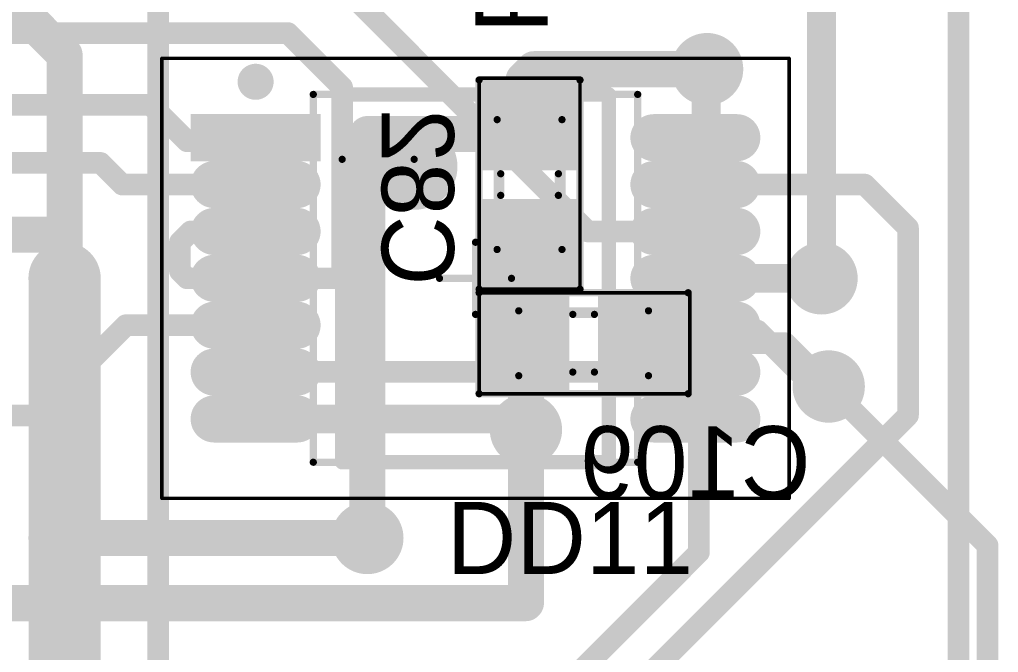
# Model space of a CAD drawing. Header units: millimetres. Extents: x 29 to 180, y 30 to 200.
# Drawn here: x 142.38 to 155.95, y 176.31 to 185.09 of the extents above; entities that cross this region are included whole.
import ezdxf

# ---------------------------------------------------------------- set-up
doc = ezdxf.new("R2010")
doc.units = ezdxf.units.MM
for name, color, linetype in [('BottomLayer', 5, 'Continuous'), ('BottomOverlay', 54, 'Continuous'), ('BottomPaste', 16, 'Continuous'), ('BottomSolder', 6, 'Continuous'), ('Mechanical13', 56, 'Continuous'), ('Mechanical15', 56, 'Continuous'), ('MultiLayer', 9, 'Continuous'), ('TopLayer', 1, 'Continuous'), ('TopOverlay', 2, 'Continuous'), ('TopPaste', 8, 'Continuous'), ('TopSolder', 216, 'Continuous'), ('ViaHoleLayer', 16, 'Continuous')]:
    doc.layers.add(name, color=color, linetype=linetype)

# ---------------------------------------------------------------- blocks, each defined once
blk = doc.blocks.new('SMD_C_0603_B_507')
at = {"layer": 'BottomLayer'}
for points in [[(-1.29999994, 0.5499989), (-1.29999994, -0.5499989), (-0.30000194, 0.5499989), (-0.30000194, -0.5499989)], [(0.2999994, 0.5499989), (0.2999994, -0.5499989), (1.2999974, 0.5499989), (1.2999974, -0.5499989)]]:
    blk.add_solid(points, dxfattribs=at)
at = {"layer": 'BottomOverlay', "const_width": 0.0999998}
for points in [[(-1.44999964, -0.7000011399999999), (-1.44999964, 0.7000011399999999)], [(1.44999964, 0.7000011399999999), (-1.44999964, 0.7000011399999999)], [(1.44999964, -0.7000011399999999), (1.44999964, 0.7000011399999999)], [(0.1499997, 0.40000174), (-0.1499997, 0.40000174)], [(0.1499997, -0.3999992), (-0.1499997, -0.3999992)], [(1.44999964, -0.7000011399999999), (-1.44999964, -0.7000011399999999)]]:
    blk.add_lwpolyline(points, dxfattribs=at)
at = {"layer": 'BottomOverlay', "const_width": 0.0499999}
for points in [[(-1.47499832, 0.7000011399999999, 1), (-1.42500096, 0.7000011399999999, 1)], [(-1.47499832, 0.7000011399999999, 1), (-1.42500096, 0.7000011399999999, 1)], [(1.42500096, 0.7000011399999999, 1), (1.47499832, 0.7000011399999999, 1)], [(1.42500096, 0.7000011399999999, 1), (1.47499832, 0.7000011399999999, 1)], [(-0.17499838, 0.40000174, 1), (-0.12500102, 0.40000174, 1)], [(0.12500102, 0.40000174, 1), (0.17499838, 0.40000174, 1)], [(-0.17499838, -0.3999992, 1), (-0.12500102, -0.3999992, 1)], [(0.12500102, -0.3999992, 1), (0.17499838, -0.3999992, 1)], [(-1.47499832, -0.7000011399999999, 1), (-1.42500096, -0.7000011399999999, 1)], [(-1.47499832, -0.7000011399999999, 1), (-1.42500096, -0.7000011399999999, 1)], [(1.42500096, -0.7000011399999999, 1), (1.47499832, -0.7000011399999999, 1)], [(1.42500096, -0.7000011399999999, 1), (1.47499832, -0.7000011399999999, 1)]]:
    blk.add_lwpolyline(points, format="xyb", close=True, dxfattribs=at)
at = {"layer": 'BottomPaste'}
for points in [[(-1.29999994, 0.5499989), (-1.29999994, -0.5499989), (-0.30000194, 0.5499989), (-0.30000194, -0.5499989)], [(0.2999994, 0.5499989), (0.2999994, -0.5499989), (1.2999974, 0.5499989), (1.2999974, -0.5499989)]]:
    blk.add_solid(points, dxfattribs=at)
at = {"layer": 'BottomSolder'}
for points in [[(-1.40159994, 0.6515989), (-1.40159994, -0.6515989), (-0.19840194, 0.6515989), (-0.19840194, -0.6515989)], [(0.1983994, 0.6515989), (0.1983994, -0.6515989), (1.4015974, 0.6515989), (1.4015974, -0.6515989)]]:
    blk.add_solid(points, dxfattribs=at)
at = {"layer": 'Mechanical13', "const_width": 0.0999998}
for points in [[(-0.90000074, -0.4499991), (-0.90000074, 0.45000164)], [(0.8999982, 0.45000164), (-0.90000074, 0.45000164)], [(0.8999982, -0.4499991), (0.8999982, 0.45000164)], [(0.8999982, -0.4499991), (-0.90000074, -0.4499991)]]:
    blk.add_lwpolyline(points, dxfattribs=at)
at = {"layer": 'Mechanical13', "const_width": 0.0499999}
for points in [[(-0.9249994199999999, 0.45000164, 1), (-0.8750020599999999, 0.45000164, 1)], [(-0.9249994199999999, 0.45000164, 1), (-0.8750020599999999, 0.45000164, 1)], [(0.8749995199999999, 0.45000164, 1), (0.9249968799999999, 0.45000164, 1)], [(0.8749995199999999, 0.45000164, 1), (0.9249968799999999, 0.45000164, 1)], [(-0.9249994199999999, -0.4499991, 1), (-0.8750020599999999, -0.4499991, 1)], [(-0.9249994199999999, -0.4499991, 1), (-0.8750020599999999, -0.4499991, 1)], [(0.8749995199999999, -0.4499991, 1), (0.9249968799999999, -0.4499991, 1)], [(0.8749995199999999, -0.4499991, 1), (0.9249968799999999, -0.4499991, 1)]]:
    blk.add_lwpolyline(points, format="xyb", close=True, dxfattribs=at)
at = {"layer": 'Mechanical15', "const_width": 0.0499999}
for points in [[(-1.47500086, -0.7000011399999999), (-1.47500086, 0.7000011399999999)], [(1.44999964, 0.7000011399999999), (-1.47500086, 0.7000011399999999)], [(1.44999964, -0.7000011399999999), (1.44999964, 0.7000011399999999)], [(1.44999964, -0.7000011399999999), (-1.47500086, -0.7000011399999999)]]:
    blk.add_lwpolyline(points, dxfattribs=at)
at = {"layer": 'Mechanical15', "const_width": 0.02499868}
for points in [[(-1.4875002, 0.7000011399999999, 1), (-1.46250152, 0.7000011399999999, 1)], [(-1.4875002, 0.7000011399999999, 1), (-1.46250152, 0.7000011399999999, 1)], [(1.4375003, 0.7000011399999999, 1), (1.46249898, 0.7000011399999999, 1)], [(1.4375003, 0.7000011399999999, 1), (1.46249898, 0.7000011399999999, 1)], [(-1.4875002, -0.7000011399999999, 1), (-1.46250152, -0.7000011399999999, 1)], [(-1.4875002, -0.7000011399999999, 1), (-1.46250152, -0.7000011399999999, 1)], [(1.4375003, -0.7000011399999999, 1), (1.46249898, -0.7000011399999999, 1)], [(1.4375003, -0.7000011399999999, 1), (1.46249898, -0.7000011399999999, 1)]]:
    blk.add_lwpolyline(points, format="xyb", close=True, dxfattribs=at)
blk = doc.blocks.new('TSSOP14_508')
at = {"layer": 'Mechanical13', "const_width": 0.0999998}
for points in [[(-2.24999804, 2.54999998), (2.25000058, 2.54999998)], [(-2.24999804, -2.54999998), (-2.24999804, 2.54999998)], [(2.25000058, -2.54999998), (2.25000058, 2.54999998)], [(-2.24999804, -2.54999998), (2.25000058, -2.54999998)]]:
    blk.add_lwpolyline(points, dxfattribs=at)
at = {"layer": 'Mechanical13'}
for points, const_width in [([(-2.27499672, 2.54999998, 1), (-2.22499936, 2.54999998, 1)], 0.0499999), ([(-2.27499672, 2.54999998, 1), (-2.22499936, 2.54999998, 1)], 0.0499999), ([(2.2250019, 2.54999998, 1), (2.27499926, 2.54999998, 1)], 0.0499999), ([(2.2250019, 2.54999998, 1), (2.27499926, 2.54999998, 1)], 0.0499999), ([(-0.85000084, 1.65000178, 1), (-1.84999884, 1.65000178, 1)], 0.0999998), ([(-1.87499752, 1.65000178, 1), (-1.82500016, 1.65000178, 1)], 0.0499999), ([(-0.8749995199999999, 1.65000178, 1), (-0.8250021599999999, 1.65000178, 1)], 0.0499999), ([(-2.27499672, -2.54999998, 1), (-2.22499936, -2.54999998, 1)], 0.0499999), ([(-2.27499672, -2.54999998, 1), (-2.22499936, -2.54999998, 1)], 0.0499999), ([(2.2250019, -2.54999998, 1), (2.27499926, -2.54999998, 1)], 0.0499999), ([(2.2250019, -2.54999998, 1), (2.27499926, -2.54999998, 1)], 0.0499999)]:
    blk.add_lwpolyline(points, format="xyb", close=True, dxfattribs=dict(at, const_width=const_width))
at = {"layer": 'Mechanical15'}
for points, const_width in [([(-4.34999892, 3.05000152), (4.35000146, 3.05000152)], 0.0499999), ([(-4.34999892, -3.04999898), (-4.34999892, 3.05000152)], 0.0499999), ([(4.35000146, -3.04999898), (4.35000146, 3.05000152)], 0.0499999), ([(0, -0.499999), (0, 0.50000154)], 0.0999998), ([(-0.499999, 0), (0.50000154, 0)], 0.0999998), ([(-4.34999892, -3.04999898), (4.35000146, -3.04999898)], 0.0499999)]:
    blk.add_lwpolyline(points, dxfattribs=dict(at, const_width=const_width))
for points, const_width in [([(-4.36249826, 3.05000152, 1), (-4.337499579999999, 3.05000152, 1)], 0.02499868), ([(-4.36249826, 3.05000152, 1), (-4.337499579999999, 3.05000152, 1)], 0.02499868), ([(4.33750212, 3.05000152, 1), (4.362500799999999, 3.05000152, 1)], 0.02499868), ([(4.33750212, 3.05000152, 1), (4.362500799999999, 3.05000152, 1)], 0.02499868), ([(-0.02499868, 0.50000154, 1), (0.02499868, 0.50000154, 1)], 0.0499999), ([(-0.52499768, 0, 1), (-0.47500032, 0, 1)], 0.0499999), ([(0.47500286, 0, 1), (0.52500022, 0, 1)], 0.0499999), ([(-0.02499868, -0.499999, 1), (0.02499868, -0.499999, 1)], 0.0499999), ([(-4.36249826, -3.04999898, 1), (-4.337499579999999, -3.04999898, 1)], 0.02499868), ([(-4.36249826, -3.04999898, 1), (-4.337499579999999, -3.04999898, 1)], 0.02499868), ([(4.33750212, -3.04999898, 1), (4.362500799999999, -3.04999898, 1)], 0.02499868), ([(4.33750212, -3.04999898, 1), (4.362500799999999, -3.04999898, 1)], 0.02499868)]:
    blk.add_lwpolyline(points, format="xyb", close=True, dxfattribs=dict(at, const_width=const_width))
at = {"layer": 'TopLayer', "const_width": 0.4499991}
for points in [[(2.4750014, 1.95000118), (3.62500164, 1.95000118)], [(-3.6249991, 1.29999994), (-2.47499886, 1.29999994)], [(2.4750014, 1.29999994), (3.62500164, 1.29999994)], [(-3.6249991, 0.6500012399999999), (-2.47499886, 0.6500012399999999)], [(2.4750014, 0.6500012399999999), (3.62500164, 0.6500012399999999)], [(-3.6249991, 0), (-2.47499886, 0)], [(2.4750014, 0), (3.62500164, 0)], [(-3.6249991, -0.6499986999999999), (-2.47499886, -0.6499986999999999)], [(2.4750014, -0.6499986999999999), (3.62500164, -0.6499986999999999)], [(-3.6249991, -1.29999994), (-2.47499886, -1.29999994)], [(2.4750014, -1.29999994), (3.62500164, -1.29999994)], [(-3.6249991, -1.94999864), (-2.47499886, -1.94999864)], [(2.4750014, -1.94999864), (3.62500164, -1.94999864)]]:
    blk.add_lwpolyline(points, dxfattribs=at)
at = {"layer": 'TopLayer', "const_width": 0.22499828}
for points in [[(2.36250226, 1.95000118, 1), (2.58750054, 1.95000118, 1)], [(3.5125025, 1.95000118, 1), (3.73750078, 1.95000118, 1)], [(-3.73749824, 1.29999994, 1), (-3.51249996, 1.29999994, 1)], [(-2.587498, 1.29999994, 1), (-2.36249972, 1.29999994, 1)], [(2.36250226, 1.29999994, 1), (2.58750054, 1.29999994, 1)], [(3.5125025, 1.29999994, 1), (3.73750078, 1.29999994, 1)], [(-3.73749824, 0.6500012399999999, 1), (-3.51249996, 0.6500012399999999, 1)], [(-2.587498, 0.6500012399999999, 1), (-2.36249972, 0.6500012399999999, 1)], [(2.36250226, 0.6500012399999999, 1), (2.58750054, 0.6500012399999999, 1)], [(3.5125025, 0.6500012399999999, 1), (3.73750078, 0.6500012399999999, 1)], [(-3.73749824, 0, 1), (-3.51249996, 0, 1)], [(-2.587498, 0, 1), (-2.36249972, 0, 1)], [(2.36250226, 0, 1), (2.58750054, 0, 1)], [(3.5125025, 0, 1), (3.73750078, 0, 1)], [(-3.73749824, -0.6499986999999999, 1), (-3.51249996, -0.6499986999999999, 1)], [(-2.587498, -0.6499986999999999, 1), (-2.36249972, -0.6499986999999999, 1)], [(2.36250226, -0.6499986999999999, 1), (2.58750054, -0.6499986999999999, 1)], [(3.5125025, -0.6499986999999999, 1), (3.73750078, -0.6499986999999999, 1)], [(-3.73749824, -1.29999994, 1), (-3.51249996, -1.29999994, 1)], [(-2.587498, -1.29999994, 1), (-2.36249972, -1.29999994, 1)], [(2.36250226, -1.29999994, 1), (2.58750054, -1.29999994, 1)], [(3.5125025, -1.29999994, 1), (3.73750078, -1.29999994, 1)], [(-3.73749824, -1.94999864, 1), (-3.51249996, -1.94999864, 1)], [(-2.587498, -1.94999864, 1), (-2.36249972, -1.94999864, 1)], [(2.36250226, -1.94999864, 1), (2.58750054, -1.94999864, 1)], [(3.5125025, -1.94999864, 1), (3.73750078, -1.94999864, 1)]]:
    blk.add_lwpolyline(points, format="xyb", close=True, dxfattribs=at)
at = {"layer": 'TopLayer'}
blk.add_solid([(-2.25000058, 1.7250029), (-2.25000058, 2.17499946), (-3.84999738, 1.7250029), (-3.84999738, 2.17499946)], dxfattribs=at)
at = {"layer": 'TopOverlay'}
for points, const_width in [([(-2.92499796, 2.7250009, 1), (-3.175, 2.7250009, 1)], 0.2499995), ([(-3.23749924, 2.7250009, 1), (-3.11250076, 2.7250009, 1)], 0.12499848), ([(-2.9874972, 2.7250009, 1), (-2.86249872, 2.7250009, 1)], 0.12499848), ([(-1.89999874, 2.54999998, 1), (-1.79999894, 2.54999998, 1)], 0.0999998), ([(-1.89999874, 2.54999998, 1), (-1.79999894, 2.54999998, 1)], 0.0999998), ([(1.80000148, 2.54999998, 1), (1.90000128, 2.54999998, 1)], 0.0999998), ([(1.80000148, 2.54999998, 1), (1.90000128, 2.54999998, 1)], 0.0999998), ([(-0.5499989, 1.55000198, 1), (-1.1499977, 1.55000198, 1)], 0.5999987999999999), ([(-1.2999974, 1.55000198, 1), (-0.9999979999999999, 1.55000198, 1)], 0.2999994), ([(-0.6999985999999999, 1.55000198, 1), (-0.3999992, 1.55000198, 1)], 0.2999994), ([(-1.89999874, -2.54999998, 1), (-1.79999894, -2.54999998, 1)], 0.0999998), ([(-1.89999874, -2.54999998, 1), (-1.79999894, -2.54999998, 1)], 0.0999998), ([(1.80000148, -2.54999998, 1), (1.90000128, -2.54999998, 1)], 0.0999998), ([(1.80000148, -2.54999998, 1), (1.90000128, -2.54999998, 1)], 0.0999998)]:
    blk.add_lwpolyline(points, format="xyb", close=True, dxfattribs=dict(at, const_width=const_width))
at = {"layer": 'TopOverlay', "const_width": 0.1999996}
for points in [[(-1.84999884, 2.54999998), (1.85000138, 2.54999998)], [(-1.84999884, -2.54999998), (-1.84999884, 2.54999998)], [(1.85000138, -2.54999998), (1.85000138, 2.54999998)], [(-1.84999884, -2.54999998), (1.85000138, -2.54999998)]]:
    blk.add_lwpolyline(points, dxfattribs=at)
at = {"layer": 'TopPaste', "const_width": 0.4499991}
for points in [[(2.4750014, 1.95000118), (3.62500164, 1.95000118)], [(-3.6249991, 1.29999994), (-2.47499886, 1.29999994)], [(2.4750014, 1.29999994), (3.62500164, 1.29999994)], [(-3.6249991, 0.6500012399999999), (-2.47499886, 0.6500012399999999)], [(2.4750014, 0.6500012399999999), (3.62500164, 0.6500012399999999)], [(-3.6249991, 0), (-2.47499886, 0)], [(2.4750014, 0), (3.62500164, 0)], [(-3.6249991, -0.6499986999999999), (-2.47499886, -0.6499986999999999)], [(2.4750014, -0.6499986999999999), (3.62500164, -0.6499986999999999)], [(-3.6249991, -1.29999994), (-2.47499886, -1.29999994)], [(2.4750014, -1.29999994), (3.62500164, -1.29999994)], [(-3.6249991, -1.94999864), (-2.47499886, -1.94999864)], [(2.4750014, -1.94999864), (3.62500164, -1.94999864)]]:
    blk.add_lwpolyline(points, dxfattribs=at)
at = {"layer": 'TopPaste', "const_width": 0.22499828}
for points in [[(2.36250226, 1.95000118, 1), (2.58750054, 1.95000118, 1)], [(3.5125025, 1.95000118, 1), (3.73750078, 1.95000118, 1)], [(-3.73749824, 1.29999994, 1), (-3.51249996, 1.29999994, 1)], [(-2.587498, 1.29999994, 1), (-2.36249972, 1.29999994, 1)], [(2.36250226, 1.29999994, 1), (2.58750054, 1.29999994, 1)], [(3.5125025, 1.29999994, 1), (3.73750078, 1.29999994, 1)], [(-3.73749824, 0.6500012399999999, 1), (-3.51249996, 0.6500012399999999, 1)], [(-2.587498, 0.6500012399999999, 1), (-2.36249972, 0.6500012399999999, 1)], [(2.36250226, 0.6500012399999999, 1), (2.58750054, 0.6500012399999999, 1)], [(3.5125025, 0.6500012399999999, 1), (3.73750078, 0.6500012399999999, 1)], [(-3.73749824, 0, 1), (-3.51249996, 0, 1)], [(-2.587498, 0, 1), (-2.36249972, 0, 1)], [(2.36250226, 0, 1), (2.58750054, 0, 1)], [(3.5125025, 0, 1), (3.73750078, 0, 1)], [(-3.73749824, -0.6499986999999999, 1), (-3.51249996, -0.6499986999999999, 1)], [(-2.587498, -0.6499986999999999, 1), (-2.36249972, -0.6499986999999999, 1)], [(2.36250226, -0.6499986999999999, 1), (2.58750054, -0.6499986999999999, 1)], [(3.5125025, -0.6499986999999999, 1), (3.73750078, -0.6499986999999999, 1)], [(-3.73749824, -1.29999994, 1), (-3.51249996, -1.29999994, 1)], [(-2.587498, -1.29999994, 1), (-2.36249972, -1.29999994, 1)], [(2.36250226, -1.29999994, 1), (2.58750054, -1.29999994, 1)], [(3.5125025, -1.29999994, 1), (3.73750078, -1.29999994, 1)], [(-3.73749824, -1.94999864, 1), (-3.51249996, -1.94999864, 1)], [(-2.587498, -1.94999864, 1), (-2.36249972, -1.94999864, 1)], [(2.36250226, -1.94999864, 1), (2.58750054, -1.94999864, 1)], [(3.5125025, -1.94999864, 1), (3.73750078, -1.94999864, 1)]]:
    blk.add_lwpolyline(points, format="xyb", close=True, dxfattribs=at)
at = {"layer": 'TopPaste'}
blk.add_solid([(-2.25000058, 1.7250029), (-2.25000058, 2.17499946), (-3.84999738, 1.7250029), (-3.84999738, 2.17499946)], dxfattribs=at)
at = {"layer": 'TopSolder', "const_width": 0.6531990999999999}
for points in [[(2.4750014, 1.95000118), (3.62500164, 1.95000118)], [(-3.6249991, 1.29999994), (-2.47499886, 1.29999994)], [(2.4750014, 1.29999994), (3.62500164, 1.29999994)], [(-3.6249991, 0.6500012399999999), (-2.47499886, 0.6500012399999999)], [(2.4750014, 0.6500012399999999), (3.62500164, 0.6500012399999999)], [(-3.6249991, 0), (-2.47499886, 0)], [(2.4750014, 0), (3.62500164, 0)], [(-3.6249991, -0.6499986999999999), (-2.47499886, -0.6499986999999999)], [(2.4750014, -0.6499986999999999), (3.62500164, -0.6499986999999999)], [(-3.6249991, -1.29999994), (-2.47499886, -1.29999994)], [(2.4750014, -1.29999994), (3.62500164, -1.29999994)], [(-3.6249991, -1.94999864), (-2.47499886, -1.94999864)], [(2.4750014, -1.94999864), (3.62500164, -1.94999864)]]:
    blk.add_lwpolyline(points, dxfattribs=at)
at = {"layer": 'TopSolder', "const_width": 0.32659828}
for points in [[(2.31170226, 1.95000118, 1), (2.63830054, 1.95000118, 1)], [(3.4617025, 1.95000118, 1), (3.78830078, 1.95000118, 1)], [(-3.78829824, 1.29999994, 1), (-3.46169996, 1.29999994, 1)], [(-2.638298, 1.29999994, 1), (-2.31169972, 1.29999994, 1)], [(2.31170226, 1.29999994, 1), (2.63830054, 1.29999994, 1)], [(3.4617025, 1.29999994, 1), (3.78830078, 1.29999994, 1)], [(-3.78829824, 0.6500012399999999, 1), (-3.46169996, 0.6500012399999999, 1)], [(-2.638298, 0.6500012399999999, 1), (-2.31169972, 0.6500012399999999, 1)], [(2.31170226, 0.6500012399999999, 1), (2.63830054, 0.6500012399999999, 1)], [(3.4617025, 0.6500012399999999, 1), (3.78830078, 0.6500012399999999, 1)], [(-3.78829824, 0, 1), (-3.46169996, 0, 1)], [(-2.638298, 0, 1), (-2.31169972, 0, 1)], [(2.31170226, 0, 1), (2.63830054, 0, 1)], [(3.4617025, 0, 1), (3.78830078, 0, 1)], [(-3.78829824, -0.6499986999999999, 1), (-3.46169996, -0.6499986999999999, 1)], [(-2.638298, -0.6499986999999999, 1), (-2.31169972, -0.6499986999999999, 1)], [(2.31170226, -0.6499986999999999, 1), (2.63830054, -0.6499986999999999, 1)], [(3.4617025, -0.6499986999999999, 1), (3.78830078, -0.6499986999999999, 1)], [(-3.78829824, -1.29999994, 1), (-3.46169996, -1.29999994, 1)], [(-2.638298, -1.29999994, 1), (-2.31169972, -1.29999994, 1)], [(2.31170226, -1.29999994, 1), (2.63830054, -1.29999994, 1)], [(3.4617025, -1.29999994, 1), (3.78830078, -1.29999994, 1)], [(-3.78829824, -1.94999864, 1), (-3.46169996, -1.94999864, 1)], [(-2.638298, -1.94999864, 1), (-2.31169972, -1.94999864, 1)], [(2.31170226, -1.94999864, 1), (2.63830054, -1.94999864, 1)], [(3.4617025, -1.94999864, 1), (3.78830078, -1.94999864, 1)]]:
    blk.add_lwpolyline(points, format="xyb", close=True, dxfattribs=at)
at = {"layer": 'TopSolder'}
blk.add_solid([(-2.14840058, 1.6234029), (-2.14840058, 2.27659946), (-3.95159738, 1.6234029), (-3.95159738, 2.27659946)], dxfattribs=at)
blk = doc.blocks.new('SMD_C_0603_B_672')
at = {"layer": 'BottomLayer'}
for points in [[(-1.29999994, 0.5499989), (-1.29999994, -0.5499989), (-0.30000194, 0.5499989), (-0.30000194, -0.5499989)], [(0.2999994, 0.5499989), (0.2999994, -0.5499989), (1.2999974, 0.5499989), (1.2999974, -0.5499989)]]:
    blk.add_solid(points, dxfattribs=at)
at = {"layer": 'BottomOverlay', "const_width": 0.0999998}
for points in [[(-1.44999964, 0.7000011399999999), (-1.44999964, -0.7000011399999999)], [(1.44999964, 0.7000011399999999), (-1.44999964, 0.7000011399999999)], [(1.44999964, 0.7000011399999999), (1.44999964, -0.7000011399999999)], [(0.1499997, 0.40000174), (-0.1499997, 0.40000174)], [(0.1499997, -0.3999992), (-0.1499997, -0.3999992)], [(1.44999964, -0.7000011399999999), (-1.44999964, -0.7000011399999999)]]:
    blk.add_lwpolyline(points, dxfattribs=at)
at = {"layer": 'BottomOverlay', "const_width": 0.0499999}
for points in [[(-1.47499832, 0.7000011399999999, 1), (-1.42500096, 0.7000011399999999, 1)], [(-1.47499832, 0.7000011399999999, 1), (-1.42500096, 0.7000011399999999, 1)], [(1.42500096, 0.7000011399999999, 1), (1.47499832, 0.7000011399999999, 1)], [(1.42500096, 0.7000011399999999, 1), (1.47499832, 0.7000011399999999, 1)], [(-0.17499838, 0.40000174, 1), (-0.12500102, 0.40000174, 1)], [(0.12500102, 0.40000174, 1), (0.17499838, 0.40000174, 1)], [(-0.17499838, -0.3999992, 1), (-0.12500102, -0.3999992, 1)], [(0.12500102, -0.3999992, 1), (0.17499838, -0.3999992, 1)], [(-1.47499832, -0.7000011399999999, 1), (-1.42500096, -0.7000011399999999, 1)], [(-1.47499832, -0.7000011399999999, 1), (-1.42500096, -0.7000011399999999, 1)], [(1.42500096, -0.7000011399999999, 1), (1.47499832, -0.7000011399999999, 1)], [(1.42500096, -0.7000011399999999, 1), (1.47499832, -0.7000011399999999, 1)]]:
    blk.add_lwpolyline(points, format="xyb", close=True, dxfattribs=at)
at = {"layer": 'BottomPaste'}
for points in [[(-1.29999994, 0.5499989), (-1.29999994, -0.5499989), (-0.30000194, 0.5499989), (-0.30000194, -0.5499989)], [(0.2999994, 0.5499989), (0.2999994, -0.5499989), (1.2999974, 0.5499989), (1.2999974, -0.5499989)]]:
    blk.add_solid(points, dxfattribs=at)
at = {"layer": 'BottomSolder'}
for points in [[(-1.40159994, 0.6515989), (-1.40159994, -0.6515989), (-0.19840194, 0.6515989), (-0.19840194, -0.6515989)], [(0.1983994, 0.6515989), (0.1983994, -0.6515989), (1.4015974, 0.6515989), (1.4015974, -0.6515989)]]:
    blk.add_solid(points, dxfattribs=at)
at = {"layer": 'Mechanical13', "const_width": 0.0999998}
for points in [[(-0.90000074, 0.45000164), (-0.90000074, -0.4499991)], [(0.8999982, 0.45000164), (-0.90000074, 0.45000164)], [(0.8999982, 0.45000164), (0.8999982, -0.4499991)], [(0.8999982, -0.4499991), (-0.90000074, -0.4499991)]]:
    blk.add_lwpolyline(points, dxfattribs=at)
at = {"layer": 'Mechanical13', "const_width": 0.0499999}
for points in [[(-0.9249994199999999, 0.45000164, 1), (-0.8750020599999999, 0.45000164, 1)], [(-0.9249994199999999, 0.45000164, 1), (-0.8750020599999999, 0.45000164, 1)], [(0.8749995199999999, 0.45000164, 1), (0.9249968799999999, 0.45000164, 1)], [(0.8749995199999999, 0.45000164, 1), (0.9249968799999999, 0.45000164, 1)], [(-0.9249994199999999, -0.4499991, 1), (-0.8750020599999999, -0.4499991, 1)], [(-0.9249994199999999, -0.4499991, 1), (-0.8750020599999999, -0.4499991, 1)], [(0.8749995199999999, -0.4499991, 1), (0.9249968799999999, -0.4499991, 1)], [(0.8749995199999999, -0.4499991, 1), (0.9249968799999999, -0.4499991, 1)]]:
    blk.add_lwpolyline(points, format="xyb", close=True, dxfattribs=at)
at = {"layer": 'Mechanical15', "const_width": 0.0499999}
for points in [[(-1.47500086, 0.7000011399999999), (-1.47500086, -0.7000011399999999)], [(1.44999964, 0.7000011399999999), (-1.47500086, 0.7000011399999999)], [(1.44999964, 0.7000011399999999), (1.44999964, -0.7000011399999999)], [(1.44999964, -0.7000011399999999), (-1.47500086, -0.7000011399999999)]]:
    blk.add_lwpolyline(points, dxfattribs=at)
at = {"layer": 'Mechanical15', "const_width": 0.02499868}
for points in [[(-1.4875002, 0.7000011399999999, 1), (-1.46250152, 0.7000011399999999, 1)], [(-1.4875002, 0.7000011399999999, 1), (-1.46250152, 0.7000011399999999, 1)], [(1.4375003, 0.7000011399999999, 1), (1.46249898, 0.7000011399999999, 1)], [(1.4375003, 0.7000011399999999, 1), (1.46249898, 0.7000011399999999, 1)], [(-1.4875002, -0.7000011399999999, 1), (-1.46250152, -0.7000011399999999, 1)], [(-1.4875002, -0.7000011399999999, 1), (-1.46250152, -0.7000011399999999, 1)], [(1.4375003, -0.7000011399999999, 1), (1.46249898, -0.7000011399999999, 1)], [(1.4375003, -0.7000011399999999, 1), (1.46249898, -0.7000011399999999, 1)]]:
    blk.add_lwpolyline(points, format="xyb", close=True, dxfattribs=at)

msp = doc.modelspace()

# ---------------------------------------------------------------- linework, layer by layer
at = {"layer": 'BottomLayer'}
for points, const_width in [([(139.70000254, 187.90000012), (143.00000102, 184.60000164)], 0.499999), ([(144.30000096, 175.80000146), (144.30000096, 186.30000078)], 0.2999994), ([(153.50000034, 181.50000022), (153.50000034, 186.20000098)], 0.3999992), ([(143.00000102, 181.50000022), (143.00000102, 184.60000164)], 0.499999), ([(149.36874876, 184.25625328), (149.51249752, 184.40000204)], 0.499999), ([(149.51249752, 184.40000204), (151.9130185, 184.40000204)], 0.499999), ([(149.36874876, 183.96875068), (149.36874876, 184.25625328)], 0.499999), ([(149.225, 183.82500192), (149.36874876, 183.96875068)], 0.499999), ([(149.225, 183.82500192), (149.45000336, 183.6000011)], 0.499999), ([(149.45000336, 183.5000013), (149.45000336, 183.6000011)], 0.499999), ([(147.20000024, 177.8999998), (147.20000024, 183.5000013)], 0.499999), ([(147.20000024, 183.5000013), (149.45000336, 183.5000013)], 0.499999), ([(149.40000092, 181.94999932), (149.45000336, 182.00000176)], 0.499999), ([(149.40000092, 179.40000188), (149.40000092, 181.94999932)], 0.499999), ([(143.00000102, 177.8999998), (143.00000102, 181.50000022)], 1.00000054), ([(151.0000028, 180.60000202), (152.9999988, 180.60000202)], 0.2999994), ([(152.9999988, 180.60000202), (153.60000014, 180.00000068)], 0.2999994), ([(153.60000014, 180.00000068), (155.80400132, 177.7959995)], 0.2999994), ([(143.00000102, 174.90000072), (143.00000102, 177.8999998)], 1.00000054), ([(143.00000102, 177.8999998), (143.00000356, 177.90000234)], 0.499999), ([(155.80400132, 168.00399978), (155.80400132, 177.7959995)], 0.2999994)]:
    msp.add_lwpolyline(points, dxfattribs=dict(at, const_width=const_width))
for points, const_width in [([(142.87500254, 184.60000164, 1), (143.1249995, 184.60000164, 1)], 0.2499995), ([(142.87500254, 184.60000164, 1), (143.1249995, 184.60000164, 1)], 0.2499995), ([(151.7130189, 184.40000204, 1), (152.1130181, 184.40000204, 1)], 0.3999992), ([(149.38749904, 184.40000204, 1), (149.637496, 184.40000204, 1)], 0.2499995), ([(149.38749904, 184.40000204, 1), (149.637496, 184.40000204, 1)], 0.2499995), ([(151.78802002, 184.40000204, 1), (152.03801698, 184.40000204, 1)], 0.2499995), ([(149.24375028, 184.25625328, 1), (149.49374724, 184.25625328, 1)], 0.2499995), ([(149.24375028, 184.25625328, 1), (149.49374724, 184.25625328, 1)], 0.2499995), ([(149.24375028, 183.96875068, 1), (149.49374724, 183.96875068, 1)], 0.2499995), ([(149.24375028, 183.96875068, 1), (149.49374724, 183.96875068, 1)], 0.2499995), ([(149.10000152, 183.82500192, 1), (149.34999848, 183.82500192, 1)], 0.2499995), ([(149.10000152, 183.82500192, 1), (149.34999848, 183.82500192, 1)], 0.2499995), ([(149.32500488, 183.6000011, 1), (149.57500184, 183.6000011, 1)], 0.2499995), ([(149.32500488, 183.6000011, 1), (149.57500184, 183.6000011, 1)], 0.2499995), ([(147.07500176, 183.5000013, 1), (147.32499872, 183.5000013, 1)], 0.2499995), ([(147.07500176, 183.5000013, 1), (147.32499872, 183.5000013, 1)], 0.2499995), ([(149.32500488, 183.5000013, 1), (149.57500184, 183.5000013, 1)], 0.2499995), ([(149.32500488, 183.5000013, 1), (149.57500184, 183.5000013, 1)], 0.2499995), ([(149.32500488, 182.00000176, 1), (149.57500184, 182.00000176, 1)], 0.2499995), ([(149.27500244, 181.94999932, 1), (149.5249994, 181.94999932, 1)], 0.2499995), ([(149.27500244, 181.94999932, 1), (149.5249994, 181.94999932, 1)], 0.2499995), ([(142.75000152, 181.50000022, 1), (143.25000052, 181.50000022, 1)], 0.499999), ([(142.80000142, 181.50000022, 1), (143.20000062, 181.50000022, 1)], 0.3999992), ([(153.30000074, 181.50000022, 1), (153.69999994, 181.50000022, 1)], 0.3999992), ([(142.87500254, 181.50000022, 1), (143.1249995, 181.50000022, 1)], 0.2499995), ([(153.40000054, 181.50000022, 1), (153.60000014, 181.50000022, 1)], 0.1999996), ([(150.92500422, 180.60000202, 1), (151.07500138, 180.60000202, 1)], 0.1499997), ([(152.92500022, 180.60000202, 1), (153.07499738, 180.60000202, 1)], 0.1499997), ([(152.92500022, 180.60000202, 1), (153.07499738, 180.60000202, 1)], 0.1499997), ([(153.40000054, 180.00000068, 1), (153.79999974, 180.00000068, 1)], 0.3999992), ([(153.52500156, 180.00000068, 1), (153.67499872, 180.00000068, 1)], 0.1499997), ([(153.52500156, 180.00000068, 1), (153.67499872, 180.00000068, 1)], 0.1499997), ([(149.20000132, 179.40000188, 1), (149.60000052, 179.40000188, 1)], 0.3999992), ([(149.27500244, 179.40000188, 1), (149.5249994, 179.40000188, 1)], 0.2499995), ([(142.75000152, 177.8999998, 1), (143.25000052, 177.8999998, 1)], 0.499999), ([(142.75000152, 177.8999998, 1), (143.25000052, 177.8999998, 1)], 0.499999), ([(142.80000142, 177.8999998, 1), (143.20000062, 177.8999998, 1)], 0.3999992), ([(147.00000064, 177.8999998, 1), (147.39999984, 177.8999998, 1)], 0.3999992), ([(142.87500254, 177.8999998, 1), (143.1249995, 177.8999998, 1)], 0.2499995), ([(142.87500508, 177.90000234, 1), (143.12500204, 177.90000234, 1)], 0.2499995), ([(147.07500176, 177.8999998, 1), (147.32499872, 177.8999998, 1)], 0.2499995), ([(155.72900274, 177.7959995, 1), (155.8789999, 177.7959995, 1)], 0.1499997), ([(155.72900274, 177.7959995, 1), (155.8789999, 177.7959995, 1)], 0.1499997)]:
    msp.add_lwpolyline(points, format="xyb", close=True, dxfattribs=dict(at, const_width=const_width))
at = {"layer": 'BottomSolder', "const_width": 0.5015992}
for points in [[(151.6622189, 184.40000204, 1), (152.1638181, 184.40000204, 1)], [(142.74920142, 181.50000022, 1), (143.25080062, 181.50000022, 1)], [(153.24920074, 181.50000022, 1), (153.75079994, 181.50000022, 1)], [(153.34920054, 180.00000068, 1), (153.85079974, 180.00000068, 1)], [(149.14920132, 179.40000188, 1), (149.65080052, 179.40000188, 1)], [(142.74920142, 177.8999998, 1), (143.25080062, 177.8999998, 1)], [(146.94920064, 177.8999998, 1), (147.45079984, 177.8999998, 1)]]:
    msp.add_lwpolyline(points, format="xyb", close=True, dxfattribs=at)
at = {"layer": 'MultiLayer', "const_width": 0.3999992}
for points in [[(151.7130189, 184.40000204, 1), (152.1130181, 184.40000204, 1)], [(142.80000142, 181.50000022, 1), (143.20000062, 181.50000022, 1)], [(153.30000074, 181.50000022, 1), (153.69999994, 181.50000022, 1)], [(153.40000054, 180.00000068, 1), (153.79999974, 180.00000068, 1)], [(149.20000132, 179.40000188, 1), (149.60000052, 179.40000188, 1)], [(142.80000142, 177.8999998, 1), (143.20000062, 177.8999998, 1)], [(147.00000064, 177.8999998, 1), (147.39999984, 177.8999998, 1)]]:
    msp.add_lwpolyline(points, format="xyb", close=True, dxfattribs=at)
at = {"layer": 'TopLayer'}
for points, const_width in [([(155.40000162, 173.80000038), (155.40000162, 186.50000038)], 0.2999994), ([(146.10710428, 186.30000078), (150.2571036, 182.15000146)], 0.2999994), ([(137.99978496, 184.90000104), (146.0999999, 184.90000104)], 0.2999994), ([(146.0999999, 184.90000104), (146.85000348, 184.14999746)], 0.2999994), ([(151.900001, 184.38698454), (151.9130185, 184.40000204)], 0.3999992), ([(151.900001, 184.27396724), (151.900001, 184.38698454)], 0.2999994), ([(151.900001, 183.5000013), (151.900001, 184.27396724)], 0.3999992), ([(146.85000348, 181.54467882), (146.85000348, 184.14999746)], 0.2999994), ([(138.80400484, 183.90400354), (144.19599812, 183.90400354)], 0.2999994), ([(144.19599812, 183.90400354), (144.70000016, 183.4000015)], 0.2999994), ([(145.55000354, 183.4000015), (145.65000334, 183.5000013)], 0.2999994), ([(145.65000334, 183.5000013), (145.70000324, 183.4500014)], 0.2999994), ([(151.80000374, 183.4500014), (151.9500009, 183.4500014)], 0.3999992), ([(151.900001, 183.5000013), (151.9500009, 183.4500014)], 0.3999992), ([(144.70000016, 183.4000015), (145.55000354, 183.4000015)], 0.2999994), ([(139.6000002, 183.1000021), (143.50000002, 183.1000021)], 0.2999994), ([(143.50000002, 183.1000021), (143.80000196, 182.80000016)], 0.2999994), ([(143.80000196, 182.80000016), (145.6500008, 182.80000016)], 0.2999994), ([(145.6500008, 182.80000016), (145.70000324, 182.80000016)], 0.2999994), ([(151.80000374, 182.80000016), (154.10000168, 182.80000016)], 0.2999994), ([(154.10000168, 182.80000016), (154.70000048, 182.20000136)], 0.2999994), ([(133.00369894, 182.1036998), (143.00000102, 182.1036998)], 0.499999), ([(143.00000102, 181.50000022), (143.00000102, 182.1036998)], 0.499999), ([(144.60000036, 182.00000176), (144.75000006, 182.15000146)], 0.2999994), ([(144.75000006, 182.15000146), (145.6500008, 182.15000146)], 0.2999994), ([(145.6500008, 182.15000146), (145.70000324, 182.15000146)], 0.2999994), ([(150.2571036, 182.15000146), (151.7500013, 182.15000146)], 0.2999994), ([(151.7500013, 182.15000146), (151.80000374, 182.15000146)], 0.2999994), ([(154.70000048, 179.60000148), (154.70000048, 182.20000136)], 0.2999994), ([(144.60000036, 181.60000002), (144.60000036, 182.00000176)], 0.2999994), ([(143.00000102, 181.50000022), (143.10000082, 181.40000042)], 0.499999), ([(144.60000036, 181.60000002), (144.70000016, 181.50000022)], 0.2999994), ([(146.80532488, 181.50000022), (146.85000348, 181.54467882)], 0.2999994), ([(151.80000374, 181.50000022), (153.50000034, 181.50000022)], 0.3999992), ([(144.70000016, 181.50000022), (145.6500008, 181.50000022)], 0.2999994), ([(145.6500008, 181.50000022), (146.80532488, 181.50000022)], 0.2999994), ([(142.60000182, 179.60000148), (143.85000186, 180.85000152)], 0.2999994), ([(143.85000186, 180.85000152), (145.6500008, 180.85000152)], 0.2999994), ([(145.6500008, 180.85000152), (145.70000324, 180.85000152)], 0.2999994), ([(151.80000374, 180.85000152), (151.85000364, 180.80000162)], 0.2999994), ([(151.85000364, 180.80000162), (151.95000344, 180.90000142)], 0.2999994), ([(151.95000344, 180.90000142), (152.075007, 180.77499786)], 0.2999994), ([(152.075007, 180.77499786), (152.61317458, 180.77499786)], 0.2999994), ([(152.61317458, 180.77499786), (153.38817176, 180.00000068)], 0.2999994), ([(145.70000324, 180.20000028), (145.70400628, 180.20400332)], 0.2999994), ([(145.70400628, 180.20400332), (151.7960007, 180.20400332)], 0.2999994), ([(151.7960007, 180.20400332), (151.80000374, 180.20000028)], 0.2999994), ([(153.38817176, 180.00000068), (153.60000014, 180.00000068)], 0.2999994), ([(140.50000094, 179.60000148), (142.60000182, 179.60000148)], 0.2999994), ([(145.70000324, 179.55000158), (149.45000082, 179.55000158)], 0.3999992), ([(149.40000092, 177.0000016), (149.40000092, 179.40000188)], 0.499999), ([(149.40000092, 179.50000168), (149.45000082, 179.55000158)], 0.3999992), ([(149.40000092, 179.40000188), (149.40000092, 179.50000168)], 0.3999992), ([(150.60000106, 175.50000206), (154.70000048, 179.60000148)], 0.2999994), ([(151.80000374, 177.70000274), (151.80000374, 179.55000158)], 0.2999994), ([(143.00000102, 177.8999998), (147.20000024, 177.8999998)], 0.499999), ([(146.0999999, 171.9999989), (151.80000374, 177.70000274)], 0.2999994), ([(141.80400392, 176.99599856), (149.39599788, 176.99599856)], 0.499999), ([(149.39599788, 176.99599856), (149.40000092, 177.0000016)], 0.499999)]:
    msp.add_lwpolyline(points, dxfattribs=dict(at, const_width=const_width))
for points, const_width in [([(146.02500132, 184.90000104, 1), (146.17499848, 184.90000104, 1)], 0.1499997), ([(146.02500132, 184.90000104, 1), (146.17499848, 184.90000104, 1)], 0.1499997), ([(151.7130189, 184.40000204, 1), (152.1130181, 184.40000204, 1)], 0.3999992), ([(151.8000012, 184.38698454, 1), (152.0000008, 184.38698454, 1)], 0.1999996), ([(151.8130187, 184.40000204, 1), (152.0130183, 184.40000204, 1)], 0.1999996), ([(151.82500242, 184.38698454, 1), (151.97499958, 184.38698454, 1)], 0.1499997), ([(151.8000012, 184.27396724, 1), (152.0000008, 184.27396724, 1)], 0.1999996), ([(151.82500242, 184.27396724, 1), (151.97499958, 184.27396724, 1)], 0.1499997), ([(146.7750049, 184.14999746, 1), (146.92500206, 184.14999746, 1)], 0.1499997), ([(146.7750049, 184.14999746, 1), (146.92500206, 184.14999746, 1)], 0.1499997), ([(144.12099954, 183.90400354, 1), (144.2709967, 183.90400354, 1)], 0.1499997), ([(144.12099954, 183.90400354, 1), (144.2709967, 183.90400354, 1)], 0.1499997), ([(145.57500476, 183.5000013, 1), (145.72500192, 183.5000013, 1)], 0.1499997), ([(145.57500476, 183.5000013, 1), (145.72500192, 183.5000013, 1)], 0.1499997), ([(145.62500466, 183.4500014, 1), (145.77500182, 183.4500014, 1)], 0.1499997), ([(151.70000394, 183.4500014, 1), (151.90000354, 183.4500014, 1)], 0.1999996), ([(151.8000012, 183.5000013, 1), (152.0000008, 183.5000013, 1)], 0.1999996), ([(151.8000012, 183.5000013, 1), (152.0000008, 183.5000013, 1)], 0.1999996), ([(151.8500011, 183.4500014, 1), (152.0500007, 183.4500014, 1)], 0.1999996), ([(151.8500011, 183.4500014, 1), (152.0500007, 183.4500014, 1)], 0.1999996), ([(144.62500158, 183.4000015, 1), (144.77499874, 183.4000015, 1)], 0.1499997), ([(144.62500158, 183.4000015, 1), (144.77499874, 183.4000015, 1)], 0.1499997), ([(145.47500496, 183.4000015, 1), (145.62500212, 183.4000015, 1)], 0.1499997), ([(145.47500496, 183.4000015, 1), (145.62500212, 183.4000015, 1)], 0.1499997), ([(143.42500144, 183.1000021, 1), (143.5749986, 183.1000021, 1)], 0.1499997), ([(143.42500144, 183.1000021, 1), (143.5749986, 183.1000021, 1)], 0.1499997), ([(143.72500338, 182.80000016, 1), (143.87500054, 182.80000016, 1)], 0.1499997), ([(143.72500338, 182.80000016, 1), (143.87500054, 182.80000016, 1)], 0.1499997), ([(145.57500222, 182.80000016, 1), (145.72499938, 182.80000016, 1)], 0.1499997), ([(145.57500222, 182.80000016, 1), (145.72499938, 182.80000016, 1)], 0.1499997), ([(145.62500466, 182.80000016, 1), (145.77500182, 182.80000016, 1)], 0.1499997), ([(151.72500516, 182.80000016, 1), (151.87500232, 182.80000016, 1)], 0.1499997), ([(154.0250031, 182.80000016, 1), (154.17500026, 182.80000016, 1)], 0.1499997), ([(154.0250031, 182.80000016, 1), (154.17500026, 182.80000016, 1)], 0.1499997), ([(142.87500254, 182.1036998, 1), (143.1249995, 182.1036998, 1)], 0.2499995), ([(142.87500254, 182.1036998, 1), (143.1249995, 182.1036998, 1)], 0.2499995), ([(144.67500148, 182.15000146, 1), (144.82499864, 182.15000146, 1)], 0.1499997), ([(144.67500148, 182.15000146, 1), (144.82499864, 182.15000146, 1)], 0.1499997), ([(145.57500222, 182.15000146, 1), (145.72499938, 182.15000146, 1)], 0.1499997), ([(145.57500222, 182.15000146, 1), (145.72499938, 182.15000146, 1)], 0.1499997), ([(145.62500466, 182.15000146, 1), (145.77500182, 182.15000146, 1)], 0.1499997), ([(150.18210502, 182.15000146, 1), (150.33210218, 182.15000146, 1)], 0.1499997), ([(150.18210502, 182.15000146, 1), (150.33210218, 182.15000146, 1)], 0.1499997), ([(151.67500272, 182.15000146, 1), (151.82499988, 182.15000146, 1)], 0.1499997), ([(151.67500272, 182.15000146, 1), (151.82499988, 182.15000146, 1)], 0.1499997), ([(151.72500516, 182.15000146, 1), (151.87500232, 182.15000146, 1)], 0.1499997), ([(154.6250019, 182.20000136, 1), (154.77499906, 182.20000136, 1)], 0.1499997), ([(154.6250019, 182.20000136, 1), (154.77499906, 182.20000136, 1)], 0.1499997), ([(144.52500178, 182.00000176, 1), (144.67499894, 182.00000176, 1)], 0.1499997), ([(144.52500178, 182.00000176, 1), (144.67499894, 182.00000176, 1)], 0.1499997), ([(142.80000142, 181.50000022, 1), (143.20000062, 181.50000022, 1)], 0.3999992), ([(153.30000074, 181.50000022, 1), (153.69999994, 181.50000022, 1)], 0.3999992), ([(142.87500254, 181.50000022, 1), (143.1249995, 181.50000022, 1)], 0.2499995), ([(142.87500254, 181.50000022, 1), (143.1249995, 181.50000022, 1)], 0.2499995), ([(144.52500178, 181.60000002, 1), (144.67499894, 181.60000002, 1)], 0.1499997), ([(144.52500178, 181.60000002, 1), (144.67499894, 181.60000002, 1)], 0.1499997), ([(146.7750049, 181.54467882, 1), (146.92500206, 181.54467882, 1)], 0.1499997), ([(146.7750049, 181.54467882, 1), (146.92500206, 181.54467882, 1)], 0.1499997), ([(151.70000394, 181.50000022, 1), (151.90000354, 181.50000022, 1)], 0.1999996), ([(153.40000054, 181.50000022, 1), (153.60000014, 181.50000022, 1)], 0.1999996), ([(142.97500234, 181.40000042, 1), (143.2249993, 181.40000042, 1)], 0.2499995), ([(144.62500158, 181.50000022, 1), (144.77499874, 181.50000022, 1)], 0.1499997), ([(144.62500158, 181.50000022, 1), (144.77499874, 181.50000022, 1)], 0.1499997), ([(145.57500222, 181.50000022, 1), (145.72499938, 181.50000022, 1)], 0.1499997), ([(145.57500222, 181.50000022, 1), (145.72499938, 181.50000022, 1)], 0.1499997), ([(146.7303263, 181.50000022, 1), (146.88032346, 181.50000022, 1)], 0.1499997), ([(146.7303263, 181.50000022, 1), (146.88032346, 181.50000022, 1)], 0.1499997), ([(143.77500328, 180.85000152, 1), (143.92500044, 180.85000152, 1)], 0.1499997), ([(143.77500328, 180.85000152, 1), (143.92500044, 180.85000152, 1)], 0.1499997), ([(145.57500222, 180.85000152, 1), (145.72499938, 180.85000152, 1)], 0.1499997), ([(145.57500222, 180.85000152, 1), (145.72499938, 180.85000152, 1)], 0.1499997), ([(145.62500466, 180.85000152, 1), (145.77500182, 180.85000152, 1)], 0.1499997), ([(151.72500516, 180.85000152, 1), (151.87500232, 180.85000152, 1)], 0.1499997), ([(151.87500486, 180.90000142, 1), (152.02500202, 180.90000142, 1)], 0.1499997), ([(151.87500486, 180.90000142, 1), (152.02500202, 180.90000142, 1)], 0.1499997), ([(151.77500506, 180.80000162, 1), (151.92500222, 180.80000162, 1)], 0.1499997), ([(151.77500506, 180.80000162, 1), (151.92500222, 180.80000162, 1)], 0.1499997), ([(152.00000842, 180.77499786, 1), (152.15000558, 180.77499786, 1)], 0.1499997), ([(152.00000842, 180.77499786, 1), (152.15000558, 180.77499786, 1)], 0.1499997), ([(152.538176, 180.77499786, 1), (152.68817316, 180.77499786, 1)], 0.1499997), ([(152.538176, 180.77499786, 1), (152.68817316, 180.77499786, 1)], 0.1499997), ([(145.62500466, 180.20000028, 1), (145.77500182, 180.20000028, 1)], 0.1499997), ([(145.6290077, 180.20400332, 1), (145.77900486, 180.20400332, 1)], 0.1499997), ([(145.6290077, 180.20400332, 1), (145.77900486, 180.20400332, 1)], 0.1499997), ([(151.72100212, 180.20400332, 1), (151.87099928, 180.20400332, 1)], 0.1499997), ([(151.72100212, 180.20400332, 1), (151.87099928, 180.20400332, 1)], 0.1499997), ([(151.72500516, 180.20000028, 1), (151.87500232, 180.20000028, 1)], 0.1499997), ([(153.40000054, 180.00000068, 1), (153.79999974, 180.00000068, 1)], 0.3999992), ([(153.31317318, 180.00000068, 1), (153.46317034, 180.00000068, 1)], 0.1499997), ([(153.31317318, 180.00000068, 1), (153.46317034, 180.00000068, 1)], 0.1499997), ([(153.52500156, 180.00000068, 1), (153.67499872, 180.00000068, 1)], 0.1499997), ([(149.20000132, 179.40000188, 1), (149.60000052, 179.40000188, 1)], 0.3999992), ([(142.52500324, 179.60000148, 1), (142.6750004, 179.60000148, 1)], 0.1499997), ([(142.52500324, 179.60000148, 1), (142.6750004, 179.60000148, 1)], 0.1499997), ([(145.60000344, 179.55000158, 1), (145.80000304, 179.55000158, 1)], 0.1999996), ([(149.27500244, 179.40000188, 1), (149.5249994, 179.40000188, 1)], 0.2499995), ([(149.30000112, 179.50000168, 1), (149.50000072, 179.50000168, 1)], 0.1999996), ([(149.30000112, 179.50000168, 1), (149.50000072, 179.50000168, 1)], 0.1999996), ([(149.35000102, 179.55000158, 1), (149.55000062, 179.55000158, 1)], 0.1999996), ([(149.35000102, 179.55000158, 1), (149.55000062, 179.55000158, 1)], 0.1999996), ([(151.72500516, 179.55000158, 1), (151.87500232, 179.55000158, 1)], 0.1499997), ([(154.6250019, 179.60000148, 1), (154.77499906, 179.60000148, 1)], 0.1499997), ([(154.6250019, 179.60000148, 1), (154.77499906, 179.60000148, 1)], 0.1499997), ([(149.30000112, 179.40000188, 1), (149.50000072, 179.40000188, 1)], 0.1999996), ([(142.80000142, 177.8999998, 1), (143.20000062, 177.8999998, 1)], 0.3999992), ([(147.00000064, 177.8999998, 1), (147.39999984, 177.8999998, 1)], 0.3999992), ([(142.87500254, 177.8999998, 1), (143.1249995, 177.8999998, 1)], 0.2499995), ([(147.07500176, 177.8999998, 1), (147.32499872, 177.8999998, 1)], 0.2499995), ([(151.72500516, 177.70000274, 1), (151.87500232, 177.70000274, 1)], 0.1499997), ([(151.72500516, 177.70000274, 1), (151.87500232, 177.70000274, 1)], 0.1499997), ([(149.2709994, 176.99599856, 1), (149.52099636, 176.99599856, 1)], 0.2499995), ([(149.2709994, 176.99599856, 1), (149.52099636, 176.99599856, 1)], 0.2499995), ([(149.27500244, 177.0000016, 1), (149.5249994, 177.0000016, 1)], 0.2499995), ([(149.27500244, 177.0000016, 1), (149.5249994, 177.0000016, 1)], 0.2499995)]:
    msp.add_lwpolyline(points, format="xyb", close=True, dxfattribs=dict(at, const_width=const_width))
at = {"layer": 'TopSolder', "const_width": 0.5015992}
for points in [[(151.6622189, 184.40000204, 1), (152.1638181, 184.40000204, 1)], [(142.74920142, 181.50000022, 1), (143.25080062, 181.50000022, 1)], [(153.24920074, 181.50000022, 1), (153.75079994, 181.50000022, 1)], [(153.34920054, 180.00000068, 1), (153.85079974, 180.00000068, 1)], [(149.14920132, 179.40000188, 1), (149.65080052, 179.40000188, 1)], [(142.74920142, 177.8999998, 1), (143.25080062, 177.8999998, 1)], [(146.94920064, 177.8999998, 1), (147.45079984, 177.8999998, 1)]]:
    msp.add_lwpolyline(points, format="xyb", close=True, dxfattribs=at)
at = {"layer": 'ViaHoleLayer', "const_width": 0.2499995}
for points in [[(151.78802002, 184.40000204, 1), (152.03801698, 184.40000204, 1)], [(142.87500254, 181.50000022, 1), (143.1249995, 181.50000022, 1)], [(153.37500186, 181.50000022, 1), (153.62499882, 181.50000022, 1)], [(153.47500166, 180.00000068, 1), (153.72499862, 180.00000068, 1)], [(149.27500244, 179.40000188, 1), (149.5249994, 179.40000188, 1)], [(142.87500254, 177.8999998, 1), (143.1249995, 177.8999998, 1)], [(147.07500176, 177.8999998, 1), (147.32499872, 177.8999998, 1)]]:
    msp.add_lwpolyline(points, format="xyb", close=True, dxfattribs=at)

# ---------------------------------------------------------------- block references
for name, p, rotation in [('TSSOP14_508', (148.69999978, 181.50000022), 360), ('SMD_C_0603_B_507', (149.45000336, 182.80000016), 270), ('SMD_C_0603_B_672', (150.20000186, 180.60000202), 180)]:
    msp.add_blockref(name, p, dxfattribs=dict(rotation=rotation))

# ---------------------------------------------------------------- texts
at = {"layer": 'BottomOverlay', "text_generation_flag": 2}
msp.add_text('C82', height=1.00000054, rotation=270, dxfattribs=at).set_placement((147.39999984, 181.40000042))
msp.add_text('C109', height=1.00000054, dxfattribs=at).set_placement((153.35000064, 178.45000124))
at = {"layer": 'TopOverlay'}
msp.add_text('R66', height=1.00000054, rotation=90, dxfattribs=at).set_placement((149.70000032, 184.90000104))
msp.add_text('DD11', height=1.00000054, dxfattribs=at).set_placement((148.30000058, 177.4000008))

doc.saveas('drawing.dxf')
